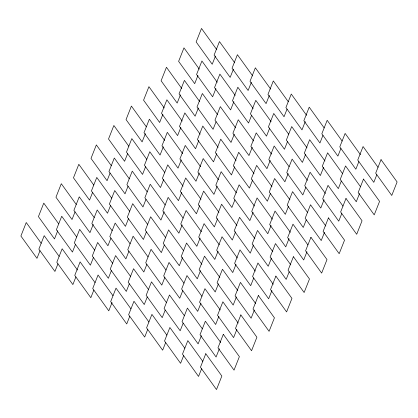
<?xml version="1.0" encoding="UTF-8"?>
<svg xmlns="http://www.w3.org/2000/svg" width="418" height="418" viewBox="0 0 418 418"><rect width="100%" height="100%" fill="white"/><g stroke="black" fill="none" stroke-linecap="round" stroke-linejoin="round"><path stroke-width="0.63" d="M39.987 250.706L36.962 258.34L20.9 236.034L26.245 222.528L41.189 243.276M57.747 230.71L54.492 238.934L38.425 216.629L43.775 203.122L58.719 223.87M75.036 211.889L72.016 219.523L55.949 197.218L61.3 183.711L76.243 204.465M57.94 263.826L54.92 271.46L38.853 249.159L44.203 235.653L59.147 256.401M92.561 192.484L89.541 200.117L73.474 177.812L78.824 164.305L93.768 185.054M75.465 244.42L72.445 252.054L56.378 229.748L61.728 216.242L76.672 236.99M110.086 173.073L107.065 180.712L90.999 158.406L96.349 144.9L111.292 165.648M93.224 224.424L89.969 232.648L73.902 210.343L79.253 196.836L94.196 217.585M75.893 276.946L72.873 284.585L56.806 262.279L62.157 248.773L77.471 270.038M127.61 153.667L124.59 161.301L108.523 138.995L113.874 125.489L128.817 146.237M110.514 205.604L107.494 213.237L91.427 190.932L96.777 177.425L111.721 198.174M93.418 257.54L90.398 265.174L74.331 242.868L79.681 229.362L94.625 250.11M145.37 133.671L142.115 141.895L126.048 119.59L131.398 106.083L146.342 126.832M128.039 186.198L125.019 193.832L108.952 171.526L114.302 158.02L129.246 178.768M110.942 238.135L107.922 245.768L91.856 223.463L97.206 209.956L112.149 230.705M162.895 114.266L159.639 122.484L143.573 100.179L148.923 86.672L164.237 107.943M93.846 290.071L90.826 297.705L74.765 275.399L80.11 261.893L95.053 282.641M145.563 166.787L142.543 174.421L126.476 152.115L131.827 138.609L146.77 159.357M128.467 218.724L125.447 226.357L109.38 204.052L114.731 190.545L129.674 211.294M180.419 94.855L177.164 103.079L161.097 80.773L166.448 67.267L181.762 88.532M111.376 270.66L108.351 278.294L92.289 255.988L97.634 242.482L112.578 263.23M163.323 146.791L160.068 155.015L144.001 132.71L149.351 119.203L164.666 140.469M145.992 199.318L142.972 206.952L126.905 184.646L132.255 171.14L147.199 191.888M197.944 75.449L194.689 83.668L178.622 61.362L183.972 47.856L199.287 69.127M128.901 251.255L125.875 258.888L109.814 236.583L115.159 223.076L130.102 243.825M180.848 127.385L177.593 135.604L161.526 113.304L166.876 99.792L182.191 121.063M112.034 302.601L108.779 310.825L92.718 288.519L98.063 275.013L113.006 295.761M163.751 179.322L160.496 187.541L144.435 165.241L149.78 151.734L164.723 172.482M215.469 56.038L212.213 64.262L196.146 41.957L201.497 28.45L216.811 49.716M146.425 231.844L143.4 239.477L127.338 217.177L132.684 203.671L147.627 224.419M198.372 107.975L195.117 116.199L179.05 93.893L184.401 80.387L199.715 101.652M129.329 283.78L126.304 291.419L110.242 269.114L115.587 255.607L130.531 276.355M181.276 159.916L178.021 168.135L161.959 145.83L167.304 132.323L182.624 153.589M164.18 211.853L160.925 220.072L144.863 197.766L150.208 184.26L165.152 205.008M215.897 88.569L212.642 96.793L196.575 74.488L201.925 60.981L217.24 82.247M146.854 264.375L143.829 272.008L127.767 249.703L133.112 236.196L148.056 256.945M198.801 140.505L195.546 148.73L179.484 126.424L184.829 112.917L200.149 134.183M129.758 316.311L126.732 323.945L110.671 301.639L116.016 288.133L130.959 308.881M181.705 192.442L178.449 200.666L162.388 178.361L167.733 164.854L183.053 186.12M233.422 69.163L230.166 77.382L214.1 55.077L219.45 41.57L234.764 62.841M164.379 244.969L161.353 252.603L145.292 230.297L150.637 216.79L165.58 237.539M216.096 121.685L213.07 129.319L197.009 107.013L202.354 93.507L217.673 114.778M147.282 296.905L144.257 304.539L128.195 282.234L133.541 268.727L148.484 289.475M199.229 173.036L195.974 181.255L179.912 158.95L185.258 145.443L200.577 166.714M182.133 224.973L178.878 233.192L162.816 210.886L168.161 197.38L183.105 218.128M233.85 101.689L230.595 109.913L214.533 87.608L219.878 74.101L235.198 95.367M164.807 277.495L161.782 285.128L145.72 262.823L151.065 249.316L166.009 270.065M216.754 153.625L213.499 161.85L197.437 139.544L202.782 126.037L218.102 147.303M147.711 329.431L144.691 337.065L128.624 314.759L133.974 301.253L148.918 322.001M199.658 205.562L196.403 213.786L180.341 191.481L185.686 177.974L201.006 199.24M251.375 82.283L248.12 90.502L232.058 68.197L237.403 54.69L252.723 75.961M182.561 257.498L179.306 265.723L163.245 243.417L168.59 229.91L183.533 250.659M234.279 134.22L231.023 142.439L214.962 120.133L220.307 106.627L235.627 127.898M165.235 310.025L162.215 317.659L146.148 295.354L151.499 281.847L166.442 302.595M217.182 186.156L213.927 194.375L197.866 172.07L203.211 158.563L218.53 179.834M200.086 238.093L196.831 246.312L180.769 224.006L186.114 210.5L201.434 231.771M251.573 115.399L248.548 123.033L232.486 100.728L237.832 87.221L253.151 108.487M182.76 290.615L179.74 298.248L163.673 275.948L169.024 262.441L183.967 283.19M234.707 166.745L231.452 174.97L215.39 152.664L220.735 139.157L236.055 160.423M165.664 342.551L162.644 350.185L146.577 327.884L151.927 314.378L166.871 335.126M217.611 218.682L214.361 226.906L198.294 204.601L203.639 191.094L218.959 212.36M269.328 95.403L266.073 103.622L250.011 81.322L255.356 67.815L270.676 89.081M200.52 270.624L197.265 278.843L181.198 256.537L186.548 243.03L201.863 264.296M252.232 147.34L248.976 155.559L232.915 133.258L238.26 119.752L253.58 141.018M183.189 323.145L180.168 330.779L164.102 308.474L169.452 294.967L184.395 315.715M234.906 199.861L231.885 207.5L215.819 185.195L221.169 171.688L236.483 192.954M218.044 251.213L214.789 259.437L198.722 237.131L204.073 223.625L219.387 244.891M269.756 127.934L266.501 136.153L250.439 113.848L255.785 100.341L271.104 121.607M200.948 303.149L197.693 311.373L181.626 289.068L186.977 275.561L201.92 296.31M252.665 179.871L249.41 188.09L233.343 165.784L238.694 152.277L254.008 173.548M183.617 355.676L180.597 363.31L164.53 341.004L169.88 327.498L184.824 348.246M235.569 231.807L232.314 240.026L216.247 217.721L221.597 204.214L236.912 225.485M287.051 109.114L284.026 116.747L267.964 94.442L273.309 80.935L288.253 101.684M218.473 283.744L215.218 291.963L199.151 269.657L204.501 256.15L219.816 277.421M270.19 160.46L266.935 168.684L250.868 146.378L256.218 132.872L271.533 154.137M201.377 335.68L198.122 343.899L182.055 321.594L187.405 308.087L202.349 328.835M253.094 212.396L249.839 220.62L233.772 198.315L239.122 184.808L254.437 206.074M235.998 264.333L232.742 272.557L216.676 250.251L222.026 236.745L237.34 258.01M287.48 141.639L284.459 149.273L268.393 126.967L273.743 113.461L288.686 134.209M218.901 316.269L215.646 324.493L199.579 302.188L204.93 288.681L220.244 309.947M270.383 193.576L267.363 201.21L251.296 178.904L256.647 165.397L271.961 186.668M201.575 368.796L198.55 376.43L182.488 354.124L187.834 340.618L202.777 361.366M253.522 244.927L250.267 253.146L234.2 230.84L239.551 217.334L254.865 238.605M305.239 121.643L301.984 129.867L285.917 107.562L291.268 94.055L306.582 115.321M236.426 296.864L233.171 305.083L217.104 282.777L222.454 269.27L237.769 290.541M288.143 173.58L284.888 181.804L268.821 159.498L274.171 145.992L289.115 166.74M219.33 348.8L216.075 357.019L200.013 334.714L205.358 321.207L220.678 342.478M271.047 225.516L267.792 233.74L251.725 211.435L257.075 197.928L272.39 219.194M253.716 278.043L250.695 285.677L234.629 263.371L239.979 249.865L255.293 271.13M305.668 154.174L302.413 162.393L286.346 140.093L291.696 126.581L307.011 147.852M236.854 329.389L233.599 337.613L217.538 315.308L222.883 301.801L238.203 323.067M288.572 206.111L285.316 214.329L269.249 192.029L274.6 178.523L289.914 199.788M271.475 258.047L268.22 266.266L252.159 243.966L257.504 230.459L272.823 251.725M322.957 135.354L319.937 142.987L303.87 120.682L309.221 107.175L324.164 127.924M254.379 309.984L251.124 318.208L235.062 295.902L240.407 282.396L255.727 303.661M305.861 187.29L302.841 194.924L286.774 172.618L292.125 159.112L307.439 180.377M289 238.641L285.745 246.86L269.683 224.555L275.028 211.048L290.348 232.314M271.904 290.578L268.649 298.797L252.587 276.491L257.932 262.985L273.252 284.256M323.621 167.294L320.366 175.518L304.299 153.213L309.649 139.706L324.964 160.972M306.295 219.821L303.269 227.455L287.208 205.149L292.553 191.643L307.496 212.391M289.199 271.757L286.173 279.391L270.112 257.086L275.457 243.579L290.776 264.845M340.91 148.474L337.89 156.107L321.829 133.802L327.174 120.295L342.117 141.044M324.049 199.825L320.794 208.044L304.732 185.738L310.078 172.232L325.397 193.503M306.953 251.761L303.698 259.98L287.636 237.675L292.981 224.168L307.925 244.917M341.344 181.004L338.319 188.638L322.257 166.333L327.602 152.826L342.546 173.574M324.478 232.351L321.223 240.575L305.161 218.269L310.506 204.763L325.826 226.028M358.869 161.594L355.843 169.227L339.782 146.922L345.127 133.415L360.447 154.686M341.772 213.53L338.747 221.164L322.686 198.858L328.031 185.352L342.974 206.105M359.527 193.534L356.272 201.758L340.21 179.453L345.555 165.946L360.499 186.694M376.822 174.714L373.796 182.347L357.735 160.047L363.08 146.54L378.024 167.289M205.787 353.738L200.441 367.244L216.503 389.55L221.853 376.043L205.787 353.738M223.311 334.332L217.966 347.839L234.028 370.144L239.378 356.638L223.311 334.332M240.836 314.921L235.491 328.428L251.552 350.733L256.903 337.227L240.836 314.921M258.361 295.516L253.015 309.022L269.077 331.328L274.427 317.821L258.361 295.516M275.885 276.105L270.54 289.611L286.602 311.917L291.952 298.41L275.885 276.105M293.41 256.699L288.065 270.206L304.126 292.511L309.477 279.005L293.41 256.699M310.935 237.288L305.589 250.795L321.651 273.1L327.001 259.594L310.935 237.288M328.459 217.882L323.114 231.389L339.176 253.695L344.526 240.188L328.459 217.882M345.984 198.477L340.639 211.983L356.7 234.289L362.051 220.782L345.984 198.477M363.508 179.066L358.163 192.573L374.225 214.878L379.575 201.371L363.508 179.066M381.038 159.66L375.688 173.167L391.755 195.472L397.1 181.966L381.038 159.66"/></g></svg>
